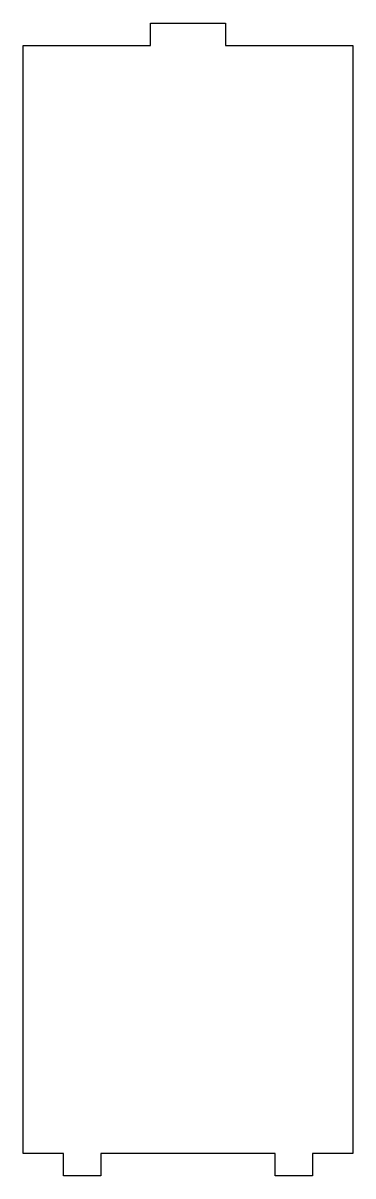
# Model space of a CAD drawing. Header units: millimetres. Extents: x -22 to 22, y -151 to 3.
import ezdxf

# ---------------------------------------------------------------- set-up
doc = ezdxf.new("R2010")
doc.units = ezdxf.units.MM
doc.layers.get('0').update_dxf_attribs({"linetype": 'CONTINUOUS'})

msp = doc.modelspace()

# ---------------------------------------------------------------- linework, layer by layer
msp.add_lwpolyline([(-5, 3), (5, 3), (5, 0), (22, 0), (22, -148), (16.625, -148), (16.625, -151), (11.625, -151), (11.625, -148), (-11.625, -148), (-11.625, -151), (-16.625, -151), (-16.625, -148), (-22, -148), (-22, 0), (-5, 0)], close=True)

doc.saveas('drawing.dxf')
